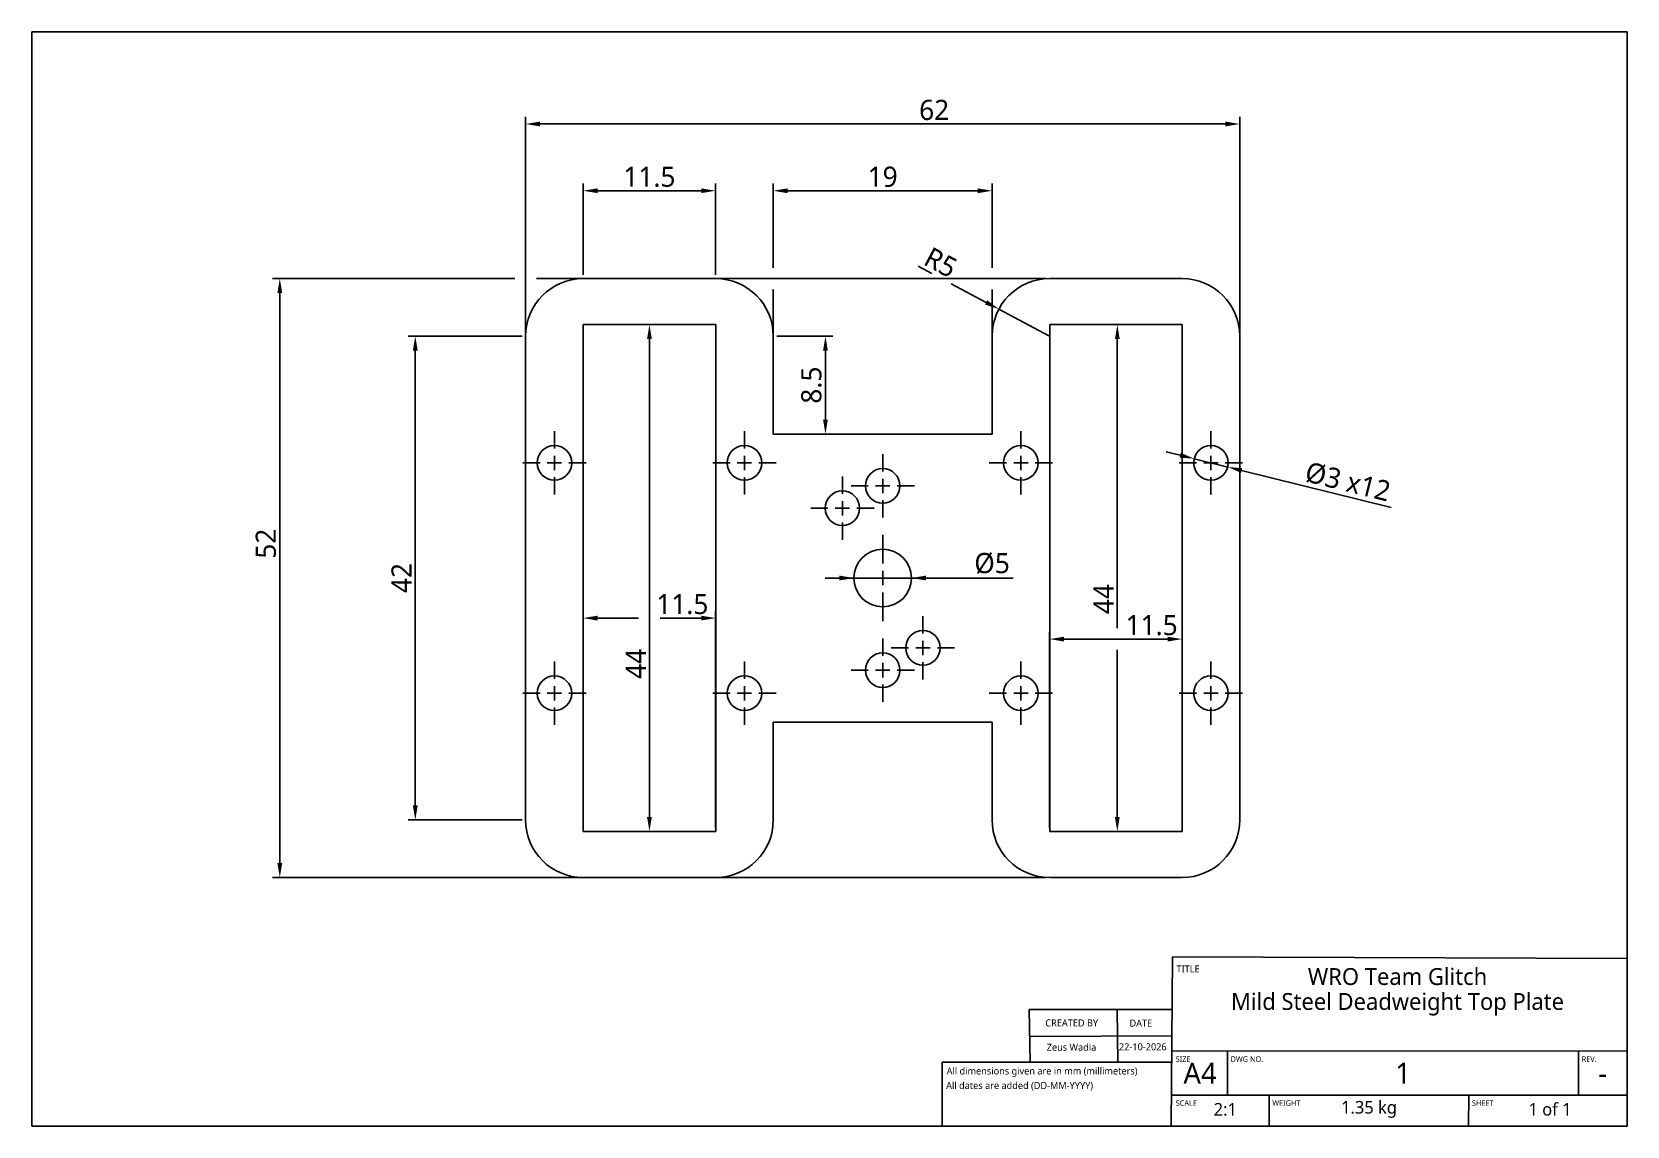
# Model space of a CAD drawing. Extents: x 20 to 297, y 10 to 200.
import ezdxf

# ---------------------------------------------------------------- set-up
doc = ezdxf.new("R2010")
doc.units = 0
doc.header["$LTSCALE"] = 12.7
doc.header["$PDMODE"] = 33
doc.header["$PDSIZE"] = 1
doc.linetypes.add('CENTER', pattern=[0.787402, 0.492126, -0.098425, 0.098425, -0.098425])
doc.layers.get('DEFPOINTS').update_dxf_attribs({"linetype": 'CONTINUOUS'})
for name, color, linetype in [('ANNOTATION_TEXT', 7, 'CONTINUOUS'), ('BORDER_FRAME', 7, 'CONTINUOUS'), ('CENTERMARKS', 7, 'CONTINUOUS'), ('SKETCHED_GEOMETRY', 7, 'CONTINUOUS'), ('TITLE_BLOCK', 7, 'CONTINUOUS'), ('VISIBLE', 7, 'CONTINUOUS')]:
    doc.layers.add(name, color=color, linetype=linetype)
doc.styles.add('ONSHAPE-STANDARD', font='NotoSans-Regular.ttf')
doc.styles.add('ONSHAPE-STANDARD-DIMENSION', font='')
doc.styles.add('ONSHAPE-STANDARD-FIELDS', font='')
doc.styles.get('ONSHAPE-STANDARD-DIMENSION').set_extended_font_data('Noto Sans')
doc.styles.get('ONSHAPE-STANDARD-FIELDS').set_extended_font_data('Noto Sans')
doc.dimstyles.new('ONSHAPE-ISO-25$0', dxfattribs={"dimtxt": 3.5, "dimasz": 2.5, "dimexe": 1.25, "dimexo": 0.625, "dimtad": 1, "dimtxsty": 'ONSHAPE-STANDARD-DIMENSION', "dimcen": 2.5, "dimclrd": 7, "dimclre": 7, "dimclrt": 7, "dimadec": 1, "dimazin": 3, "dimtfac": 1, "dimtmove": 0, "dimatfit": 3})
doc.dimstyles.new('ONSHAPE-ISO-25$3', dxfattribs={"dimtxt": 3.5, "dimasz": 2.5, "dimexe": 1.25, "dimexo": 0.625, "dimtad": 1, "dimtxsty": 'ONSHAPE-STANDARD-DIMENSION', "dimcen": 0, "dimclrd": 7, "dimclre": 7, "dimclrt": 7, "dimadec": 1, "dimazin": 3, "dimtfac": 1, "dimtmove": 0, "dimatfit": 3})
doc.dimstyles.new('ONSHAPE-ISO-25$4', dxfattribs={"dimtxt": 3.5, "dimasz": 2.5, "dimexe": 1.25, "dimexo": 0.625, "dimtad": 1, "dimtxsty": 'ONSHAPE-STANDARD-DIMENSION', "dimcen": 0, "dimclrd": 7, "dimclre": 7, "dimclrt": 7, "dimadec": 1, "dimazin": 3, "dimtfac": 1, "dimtmove": 0, "dimatfit": 3})

# ---------------------------------------------------------------- blocks, each defined once
blk = doc.blocks.new('*D1')
at = {"layer": 'ANNOTATION_TEXT', "color": 7}
for p, q in [((105.73, 147.79), (105.73, 185.26)), ((108.23, 184.01), (227.23, 184.01)), ((229.73, 147.79), (229.73, 185.26))]:
    blk.add_line(p, q, dxfattribs=at)
for points in [[(108.23, 184.43), (108.23, 183.59), (105.73, 184.01)], [(227.23, 183.59), (227.23, 184.43), (229.73, 184.01)]]:
    blk.add_solid(points, dxfattribs=at)
at = {"layer": 'DEFPOINTS', "color": 0}
for p in [(229.73, 184.01), (229.73, 184.01), (105.73, 147.17), (229.73, 147.17)]:
    blk.add_point(p, dxfattribs=at)
at = {"layer": 'ANNOTATION_TEXT', "color": 7, "insert": (176.68, 186.43), "char_height": 3.5, "attachment_point": 5, "style": 'ONSHAPE-STANDARD-DIMENSION'}
blk.add_mtext('62', dxfattribs=at)
blk = doc.blocks.new('*D2')
at = {"layer": 'ANNOTATION_TEXT', "color": 7}
for p, q in [((103.86, 157.17), (61.8, 157.17)), ((196.11, 157.17), (107.61, 157.17)), ((63.05, 154.67), (63.05, 55.67)), ((196.11, 53.17), (61.8, 53.17))]:
    blk.add_line(p, q, dxfattribs=at)
for points in [[(63.47, 154.67), (62.63, 154.67), (63.05, 157.17)], [(62.63, 55.67), (63.47, 55.67), (63.05, 53.17)]]:
    blk.add_solid(points, dxfattribs=at)
at = {"layer": 'DEFPOINTS', "color": 0}
for p in [(196.73, 157.17), (63.05, 53.17), (63.05, 53.17), (196.73, 53.17)]:
    blk.add_point(p, dxfattribs=at)
at = {"layer": 'ANNOTATION_TEXT', "color": 7, "insert": (60.63, 111.13), "char_height": 3.5, "attachment_point": 5, "rotation": 90, "style": 'ONSHAPE-STANDARD-DIMENSION'}
blk.add_mtext('52', dxfattribs=at)
blk = doc.blocks.new('*D3')
at = {"layer": 'ANNOTATION_TEXT', "color": 7}
for p, q in [((105.11, 147.17), (85.32, 147.17)), ((86.57, 65.67), (86.57, 144.67)), ((105.11, 63.17), (85.32, 63.17))]:
    blk.add_line(p, q, dxfattribs=at)
for points in [[(86.99, 144.67), (86.15, 144.67), (86.57, 147.17)], [(86.15, 65.67), (86.99, 65.67), (86.57, 63.17)]]:
    blk.add_solid(points, dxfattribs=at)
at = {"layer": 'DEFPOINTS', "color": 0}
for p in [(86.57, 147.17), (86.57, 147.17), (105.73, 147.17), (105.73, 63.17)]:
    blk.add_point(p, dxfattribs=at)
at = {"layer": 'ANNOTATION_TEXT', "color": 7, "insert": (84.18, 105.17), "char_height": 3.5, "attachment_point": 5, "rotation": 90, "style": 'ONSHAPE-STANDARD-DIMENSION'}
blk.add_mtext('42', dxfattribs=at)
blk = doc.blocks.new('*D4')
at = {"layer": 'ANNOTATION_TEXT', "color": 7}
for p, q in [((115.73, 157.79), (115.73, 173.67)), ((118.23, 172.42), (136.23, 172.42)), ((138.73, 157.79), (138.73, 173.67))]:
    blk.add_line(p, q, dxfattribs=at)
for points in [[(118.23, 172.83), (118.23, 172), (115.73, 172.42)], [(136.23, 172), (136.23, 172.83), (138.73, 172.42)]]:
    blk.add_solid(points, dxfattribs=at)
at = {"layer": 'DEFPOINTS', "color": 0}
for p in [(138.73, 172.42), (138.73, 172.42), (115.73, 157.17), (138.73, 157.17)]:
    blk.add_point(p, dxfattribs=at)
at = {"layer": 'ANNOTATION_TEXT', "color": 7, "insert": (127.23, 174.83), "char_height": 3.5, "attachment_point": 5, "style": 'ONSHAPE-STANDARD-DIMENSION'}
blk.add_mtext('11.5', dxfattribs=at)
blk = doc.blocks.new('*D5')
at = {"layer": 'ANNOTATION_TEXT', "color": 7}
for p, q in [((149.36, 147.17), (159.05, 147.17)), ((157.8, 144.67), (157.8, 132.67)), ((149.36, 130.17), (159.05, 130.17))]:
    blk.add_line(p, q, dxfattribs=at)
for points in [[(158.21, 144.67), (157.38, 144.67), (157.8, 147.17)], [(157.38, 132.67), (158.21, 132.67), (157.8, 130.17)]]:
    blk.add_solid(points, dxfattribs=at)
at = {"layer": 'DEFPOINTS', "color": 0}
for p in [(148.73, 147.17), (148.73, 130.17), (157.8, 130.17), (157.8, 130.17)]:
    blk.add_point(p, dxfattribs=at)
at = {"layer": 'ANNOTATION_TEXT', "color": 7, "insert": (155.37, 138.67), "char_height": 3.5, "attachment_point": 5, "rotation": 90, "style": 'ONSHAPE-STANDARD-DIMENSION'}
blk.add_mtext('8.5', dxfattribs=at)
blk = doc.blocks.new('*D6')
at = {"layer": 'ANNOTATION_TEXT', "color": 7}
for p, q in [((148.73, 159.04), (148.73, 173.67)), ((151.23, 172.42), (184.23, 172.42)), ((186.73, 159.04), (186.73, 173.67)), ((148.73, 130.79), (148.73, 155.29)), ((186.73, 130.79), (186.73, 155.29))]:
    blk.add_line(p, q, dxfattribs=at)
for points in [[(151.23, 172.83), (151.23, 172), (148.73, 172.42)], [(184.23, 172), (184.23, 172.83), (186.73, 172.42)]]:
    blk.add_solid(points, dxfattribs=at)
at = {"layer": 'DEFPOINTS', "color": 0}
for p in [(186.73, 172.42), (186.73, 172.42), (148.73, 130.17), (186.73, 130.17)]:
    blk.add_point(p, dxfattribs=at)
at = {"layer": 'ANNOTATION_TEXT', "color": 7, "insert": (167.73, 174.83), "char_height": 3.5, "attachment_point": 5, "style": 'ONSHAPE-STANDARD-DIMENSION'}
blk.add_mtext('19', dxfattribs=at)
blk = doc.blocks.new('*D7')
at = {"layer": 'ANNOTATION_TEXT', "color": 7}
for p, q in [((176.29, 158.05), (173.88, 159.33)), ((185.7, 153.04), (179.6, 156.28)), ((196.73, 147.17), (187.91, 151.86))]:
    blk.add_line(p, q, dxfattribs=at)
blk.add_solid([(185.5, 152.67), (185.89, 153.41), (187.91, 151.86)], dxfattribs=at)
at = {"layer": 'DEFPOINTS', "color": 0}
for p in [(187.91, 151.86), (196.73, 147.17)]:
    blk.add_point(p, dxfattribs=at)
at = {"layer": 'ANNOTATION_TEXT', "color": 7, "insert": (177.81, 159.96), "char_height": 3.5, "attachment_point": 5, "rotation": 331.9773, "style": 'ONSHAPE-STANDARD-DIMENSION'}
blk.add_mtext('R5', dxfattribs=at)
blk = doc.blocks.new('*D8')
at = {"layer": 'ANNOTATION_TEXT', "color": 7}
for p, q in [((160.23, 105.17), (157.73, 105.17)), ((162.73, 105.17), (172.73, 105.17)), ((175.23, 105.17), (190.37, 105.17))]:
    blk.add_line(p, q, dxfattribs=at)
for points in [[(160.23, 104.75), (160.23, 105.58), (162.73, 105.17)], [(175.23, 105.58), (175.23, 104.75), (172.73, 105.17)]]:
    blk.add_solid(points, dxfattribs=at)
at = {"layer": 'DEFPOINTS', "color": 0}
for p in [(162.73, 105.17), (172.73, 105.17)]:
    blk.add_point(p, dxfattribs=at)
at = {"layer": 'ANNOTATION_TEXT', "color": 7, "insert": (186.73, 107.69), "char_height": 3.5, "attachment_point": 5, "style": 'ONSHAPE-STANDARD-DIMENSION'}
blk.add_mtext('%%c5', dxfattribs=at)
blk = doc.blocks.new('*D9')
at = {"layer": 'ANNOTATION_TEXT', "color": 7}
for p, q in [((219.4, 126.49), (216.97, 127.09)), ((221.82, 125.89), (227.65, 124.44)), ((230.07, 123.84), (256.03, 117.39))]:
    blk.add_line(p, q, dxfattribs=at)
for points in [[(219.3, 126.09), (219.5, 126.9), (221.82, 125.89)], [(230.17, 124.24), (229.97, 123.44), (227.65, 124.44)]]:
    blk.add_solid(points, dxfattribs=at)
at = {"layer": 'DEFPOINTS', "color": 0}
for p in [(221.82, 125.89), (227.65, 124.44)]:
    blk.add_point(p, dxfattribs=at)
at = {"layer": 'ANNOTATION_TEXT', "color": 7, "insert": (248.51, 121.86), "char_height": 3.5, "attachment_point": 5, "rotation": 346.0515, "style": 'ONSHAPE-STANDARD-DIMENSION'}
blk.add_mtext('%%c3 x12', dxfattribs=at)
blk = doc.blocks.new('*D10')
at = {"layer": 'ANNOTATION_TEXT', "color": 7}
for p, q in [((116.36, 149.17), (128.48, 149.17)), ((127.23, 146.67), (127.23, 63.67)), ((116.36, 61.17), (128.48, 61.17))]:
    blk.add_line(p, q, dxfattribs=at)
for points in [[(127.65, 146.67), (126.82, 146.67), (127.23, 149.17)], [(126.82, 63.67), (127.65, 63.67), (127.23, 61.17)]]:
    blk.add_solid(points, dxfattribs=at)
at = {"layer": 'DEFPOINTS', "color": 0}
for p in [(115.73, 149.17), (115.73, 61.17), (127.23, 61.17), (127.23, 61.17)]:
    blk.add_point(p, dxfattribs=at)
at = {"layer": 'ANNOTATION_TEXT', "color": 7, "insert": (124.86, 90.26), "char_height": 3.5, "attachment_point": 5, "rotation": 90, "style": 'ONSHAPE-STANDARD-DIMENSION'}
blk.add_mtext('44', dxfattribs=at)
blk = doc.blocks.new('*D11')
at = {"layer": 'ANNOTATION_TEXT', "color": 7}
for p, q in [((115.73, 61.79), (115.73, 99.46)), ((118.23, 98.21), (125.36, 98.21)), ((129.11, 98.21), (136.23, 98.21)), ((138.73, 61.79), (138.73, 99.46))]:
    blk.add_line(p, q, dxfattribs=at)
for points in [[(118.23, 98.63), (118.23, 97.79), (115.73, 98.21)], [(136.23, 97.79), (136.23, 98.63), (138.73, 98.21)]]:
    blk.add_solid(points, dxfattribs=at)
at = {"layer": 'DEFPOINTS', "color": 0}
for p in [(138.73, 98.21), (138.73, 98.21), (115.73, 61.17), (138.73, 61.17)]:
    blk.add_point(p, dxfattribs=at)
at = {"layer": 'ANNOTATION_TEXT', "color": 7, "insert": (132.95, 100.62), "char_height": 3.5, "attachment_point": 5, "style": 'ONSHAPE-STANDARD-DIMENSION'}
blk.add_mtext('11.5', dxfattribs=at)
blk = doc.blocks.new('*D12')
at = {"layer": 'ANNOTATION_TEXT', "color": 7}
for p, q in [((196.73, 61.79), (196.73, 95.81)), ((217.23, 94.56), (199.23, 94.56)), ((219.73, 61.79), (219.73, 95.81))]:
    blk.add_line(p, q, dxfattribs=at)
for points in [[(199.23, 94.98), (199.23, 94.15), (196.73, 94.56)], [(217.23, 94.15), (217.23, 94.98), (219.73, 94.56)]]:
    blk.add_solid(points, dxfattribs=at)
at = {"layer": 'DEFPOINTS', "color": 0}
for p in [(196.73, 94.56), (196.73, 94.56), (196.73, 61.17), (219.73, 61.17)]:
    blk.add_point(p, dxfattribs=at)
at = {"layer": 'ANNOTATION_TEXT', "color": 7, "insert": (214.44, 96.97), "char_height": 3.5, "attachment_point": 5, "style": 'ONSHAPE-STANDARD-DIMENSION'}
blk.add_mtext('11.5', dxfattribs=at)
blk = doc.blocks.new('*D13')
at = {"layer": 'ANNOTATION_TEXT', "color": 7}
for p, q in [((197.36, 149.17), (209.73, 149.17)), ((208.48, 96.44), (208.48, 146.67)), ((208.48, 63.67), (208.48, 92.69)), ((197.36, 61.17), (209.73, 61.17))]:
    blk.add_line(p, q, dxfattribs=at)
for points in [[(208.9, 146.67), (208.06, 146.67), (208.48, 149.17)], [(208.06, 63.67), (208.9, 63.67), (208.48, 61.17)]]:
    blk.add_solid(points, dxfattribs=at)
at = {"layer": 'DEFPOINTS', "color": 0}
for p in [(196.73, 149.17), (208.48, 149.17), (208.48, 149.17), (196.73, 61.17)]:
    blk.add_point(p, dxfattribs=at)
at = {"layer": 'ANNOTATION_TEXT', "color": 7, "insert": (206.1, 101.52), "char_height": 3.5, "attachment_point": 5, "rotation": 90, "style": 'ONSHAPE-STANDARD-DIMENSION'}
blk.add_mtext('44', dxfattribs=at)

msp = doc.modelspace()

# ---------------------------------------------------------------- linework, layer by layer
at = {"layer": 'BORDER_FRAME'}
for p, q in [((20, 10), (20, 200)), ((20, 200), (297, 200)), ((297, 200), (297, 10)), ((297, 10), (20, 10))]:
    msp.add_line(p, q, dxfattribs=at)
at = {"layer": 'CENTERMARKS', "linetype": 'CENTER'}
for p, q in [((110.734, 127.666), (110.734, 130.666)), ((143.734, 127.666), (143.734, 130.666)), ((191.734, 127.666), (191.734, 130.666)), ((224.734, 127.666), (224.734, 130.666)), ((108.234, 125.166), (105.234, 125.166)), ((113.234, 125.166), (116.234, 125.166)), ((141.234, 125.166), (138.234, 125.166)), ((146.234, 125.166), (149.234, 125.166)), ((167.734, 123.666), (167.734, 126.666)), ((189.234, 125.166), (186.234, 125.166)), ((194.234, 125.166), (197.234, 125.166)), ((222.234, 125.166), (219.234, 125.166)), ((227.234, 125.166), (230.234, 125.166)), ((110.734, 122.666), (110.734, 119.666)), ((143.734, 122.666), (143.734, 119.666)), ((160.735, 119.791), (160.735, 122.791)), ((191.734, 122.666), (191.734, 119.666)), ((224.734, 122.666), (224.734, 119.666)), ((165.234, 121.166), (162.234, 121.166)), ((170.234, 121.166), (173.234, 121.166)), ((158.235, 117.291), (155.235, 117.291)), ((163.235, 117.291), (166.235, 117.291)), ((167.734, 118.666), (167.734, 115.666)), ((160.735, 114.791), (160.735, 111.791)), ((167.734, 107.666), (167.734, 112.666)), ((165.234, 105.166), (160.234, 105.166)), ((167.734, 102.666), (167.734, 97.666)), ((170.234, 105.166), (175.234, 105.166)), ((174.732, 95.541), (174.732, 98.541)), ((167.734, 91.666), (167.734, 94.666)), ((172.232, 93.041), (169.232, 93.041)), ((177.232, 93.041), (180.232, 93.041)), ((110.734, 87.666), (110.734, 90.666)), ((143.734, 87.666), (143.734, 90.666)), ((165.234, 89.166), (162.234, 89.166)), ((170.234, 89.166), (173.234, 89.166)), ((174.732, 90.541), (174.732, 87.541)), ((191.734, 87.666), (191.734, 90.666)), ((224.734, 87.666), (224.734, 90.666)), ((167.734, 86.666), (167.734, 83.666)), ((108.234, 85.166), (105.234, 85.166)), ((113.234, 85.166), (116.234, 85.166)), ((141.234, 85.166), (138.234, 85.166)), ((146.234, 85.166), (149.234, 85.166)), ((189.234, 85.166), (186.234, 85.166)), ((194.234, 85.166), (197.234, 85.166)), ((222.234, 85.166), (219.234, 85.166)), ((227.234, 85.166), (230.234, 85.166)), ((110.734, 82.666), (110.734, 79.666)), ((143.734, 82.666), (143.734, 79.666)), ((191.734, 82.666), (191.734, 79.666)), ((224.734, 82.666), (224.734, 79.666))]:
    msp.add_line(p, q, dxfattribs=at)
at = {"layer": 'CENTERMARKS', "linetype": 'CONTINUOUS'}
for p, q in [((109.484, 125.166), (111.984, 125.166)), ((110.734, 123.916), (110.734, 126.416)), ((142.484, 125.166), (144.984, 125.166)), ((143.734, 123.916), (143.734, 126.416)), ((190.484, 125.166), (192.984, 125.166)), ((191.734, 123.916), (191.734, 126.416)), ((223.484, 125.166), (225.984, 125.166)), ((224.734, 123.916), (224.734, 126.416)), ((167.734, 119.916), (167.734, 122.416)), ((166.484, 121.166), (168.984, 121.166)), ((159.485, 117.291), (161.985, 117.291)), ((160.735, 116.041), (160.735, 118.541)), ((167.734, 103.916), (167.734, 106.416)), ((166.484, 105.166), (168.984, 105.166)), ((174.732, 91.791), (174.732, 94.291)), ((173.482, 93.041), (175.982, 93.041)), ((166.484, 89.166), (168.984, 89.166)), ((167.734, 87.916), (167.734, 90.416)), ((110.734, 83.916), (110.734, 86.416)), ((143.734, 83.916), (143.734, 86.416)), ((191.734, 83.916), (191.734, 86.416)), ((224.734, 83.916), (224.734, 86.416)), ((109.484, 85.166), (111.984, 85.166)), ((142.484, 85.166), (144.984, 85.166)), ((190.484, 85.166), (192.984, 85.166)), ((223.484, 85.166), (225.984, 85.166))]:
    msp.add_line(p, q, dxfattribs=at)
at = {"layer": 'SKETCHED_GEOMETRY'}
msp.add_line((193.192, 30.223), (218.083, 30.223), dxfattribs=at)
at = {"layer": 'TITLE_BLOCK'}
for p, q in [((217.835, 10), (218.083, 39.375)), ((218.083, 39.375), (297, 39.124)), ((193.318, 21.087), (193.192, 30.223)), ((208.558, 21.087), (208.454, 30.223)), ((193.255, 25.564), (218.083, 25.659)), ((218.083, 22.992), (297, 23.091)), ((227.608, 15.372), (227.608, 22.992)), ((288.568, 15.372), (288.568, 22.992)), ((178.047, 10), (178.078, 21.087)), ((178.078, 21.087), (218.083, 21.087)), ((218.083, 15.372), (297, 15.379)), ((234.87, 10), (234.847, 15.372)), ((269.471, 10), (269.518, 15.372)), ((135.075, 10), (165.555, 10))]:
    msp.add_line(p, q, dxfattribs=at)
at = {"layer": 'VISIBLE'}
for p, q in [((115.734, 157.166), (138.734, 157.166)), ((219.734, 157.166), (196.734, 157.166)), ((105.734, 63.166), (105.734, 147.166)), ((138.734, 149.166), (115.734, 149.166)), ((115.734, 149.166), (115.734, 61.166)), ((138.734, 61.166), (138.734, 149.166)), ((148.734, 147.166), (148.734, 130.166)), ((186.734, 147.166), (186.734, 130.166)), ((196.734, 61.166), (196.734, 149.166)), ((196.734, 149.166), (219.734, 149.166)), ((219.734, 149.166), (219.734, 61.166)), ((229.734, 147.166), (229.734, 63.166)), ((148.734, 130.166), (186.734, 130.166)), ((186.734, 80.166), (148.734, 80.166)), ((148.734, 80.166), (148.734, 63.166)), ((186.734, 80.166), (186.734, 63.166)), ((115.734, 61.166), (138.734, 61.166)), ((219.734, 61.166), (196.734, 61.166)), ((138.734, 53.166), (115.734, 53.166)), ((196.734, 53.166), (219.734, 53.166))]:
    msp.add_line(p, q, dxfattribs=at)
for centre, radius in [((110.734, 125.166), 3), ((143.734, 125.166), 3), ((191.734, 125.166), 3), ((224.734, 125.166), 3), ((167.734, 121.166), 3), ((160.735, 117.291), 3), ((167.734, 105.166), 5), ((174.732, 93.041), 3), ((167.734, 89.166), 3), ((110.734, 85.166), 3), ((143.734, 85.166), 3), ((191.734, 85.166), 3), ((224.734, 85.166), 3)]:
    msp.add_circle(centre, radius, dxfattribs=at)
for centre, start, end in [((115.734, 147.166), 90, 180), ((138.734, 147.166), 0, 90), ((196.734, 147.166), 90, 180), ((219.734, 147.166), 0, 90), ((115.734, 63.166), 180, 270), ((138.734, 63.166), 270, 0), ((196.734, 63.166), 180, 270), ((219.734, 63.166), 270, 0)]:
    msp.add_arc(centre, 10, start, end, dxfattribs=at)

# ---------------------------------------------------------------- texts
at = {"layer": 'TITLE_BLOCK'}
for s, insert, char_height, width, attachment_point, style in [('TITLE', (218.754, 37.897), 1.2192, 9.3345, 1, 'ONSHAPE-STANDARD'), ('WRO Team Glitch', (257.136, 35.946), 2.92608, 70.485, 5, 'ONSHAPE-STANDARD-FIELDS'), ('Mild Steel Deadweight Top Plate', (257.136, 31.145), 2.92608, 70.485, 5, 'ONSHAPE-STANDARD-FIELDS'), ('{\\fNoto Sans|b0|i0|c0|p0;\\W1.66241; }CREATED BY', (195.295, 28.527), 1.2192, 11.38208, 1, 'ONSHAPE-STANDARD'), ('{\\fNoto Sans|b0|i0|c0|p0;\\W8.03271; }DATE', (207.273, 28.493), 1.2192, 11.38208, 1, 'ONSHAPE-STANDARD'), ('{\\fNoto Sans|b0|i0|c0|p0;\\W2.53459; }Zeus Wadia', (195.174, 24.299), 1.2192, 11.38208, 1, 'ONSHAPE-STANDARD'), ('{\\fNoto Sans|b0|i0|c0|p0;\\W2.83534; }22-10-2026', (207.587, 24.377), 1.2192, 11.38208, 1, 'ONSHAPE-STANDARD'), ('{\\fNoto Sans|b0|i0|c0|p0;\\W0.50000; } ', (213.321, 23.373), 1.02413, 9.525, 5, 'ONSHAPE-STANDARD-FIELDS'), ('All dimensions given are in mm (millimeters)', (178.833, 20.184), 1.2192, 43.22315, 1, 'ONSHAPE-STANDARD'), ('SIZE', (218.619, 22.114), 0.9754, 9.3345, 1, 'ONSHAPE-STANDARD'), ('A4', (222.846, 19.182), 3.6576, 9.525, 5, 'ONSHAPE-STANDARD-FIELDS'), ('DWG NO.', (228.144, 22.114), 0.9754, 59.7408, 1, 'ONSHAPE-STANDARD'), ('1', (258.088, 19.182), 3.658, 60.96, 5, 'ONSHAPE-STANDARD-FIELDS'), ('REV.', (289.104, 22.114), 0.9754, 7.4676, 1, 'ONSHAPE-STANDARD'), ('All dates are added (DD-MM-YYYY)', (178.753, 17.661), 1.2192, 43.22315, 1, 'ONSHAPE-STANDARD'), ('-', (292.759, 19.182), 3.658, 6.858, 5, 'ONSHAPE-STANDARD-FIELDS'), ('SCALE', (218.619, 14.494), 0.9754, 16.42872, 1, 'ONSHAPE-STANDARD'), ('2:1', (227.227, 12.895), 2.1946, 15.24, 5, 'ONSHAPE-STANDARD-FIELDS'), ('WEIGHT', (235.383, 14.494), 0.9754, 33.97758, 1, 'ONSHAPE-STANDARD'), ('1.35 kg ', (252.183, 12.895), 2.1946, 34.671, 5, 'ONSHAPE-STANDARD-FIELDS'), ('SHEET', (270.054, 14.494), 0.9754, 26.1366, 1, 'ONSHAPE-STANDARD'), ('1 of 1', (283.615, 12.895), 2.1946, 25.146, 5, 'ONSHAPE-STANDARD-FIELDS')]:
    msp.add_mtext(s, dxfattribs=dict(at, insert=insert, char_height=char_height, width=width, attachment_point=attachment_point, style=style))

# ---------------------------------------------------------------- dimensions: what is measured, and where the dimension line sits
at = {"layer": 'ANNOTATION_TEXT'}
dim = msp.add_linear_dim(base=(229.734, 184.011), p1=(105.734, 147.166), p2=(229.734, 147.166), dimstyle='ONSHAPE-ISO-25$0', override={"dimscale": 1, "dimlfac": 0.5, "dimlunit": 2, "dimpost": '', "dimtp": 0, "dimtm": 0}, dxfattribs=at)
dim.commit()
dim.dimension.update_dxf_attribs({"geometry": '*D1', "text_midpoint": (176.678, 184.011), "dimtype": 160})
for base, p1, p2, angle, picture, middle, dimtype in [((138.734, 172.416), (115.734, 157.166), (138.734, 157.166), 0, '*D4', (127.234, 172.416), 161), ((186.734, 172.416), (148.734, 130.166), (186.734, 130.166), 0, '*D6', (167.734, 172.416), 161), ((63.048, 53.166), (196.734, 157.166), (196.734, 53.166), 90, '*D2', (63.048, 111.129), 160), ((86.569, 147.166), (105.734, 63.166), (105.734, 147.166), 90, '*D3', (86.569, 105.166), 161), ((127.234, 61.166), (115.734, 149.166), (115.734, 61.166), 270, '*D10', (127.234, 90.258), 161), ((157.795, 130.166), (148.734, 147.166), (148.734, 130.166), 270, '*D5', (157.795, 138.666), 161), ((208.481, 149.166), (196.734, 61.166), (196.734, 149.166), 90, '*D13', (208.481, 101.522), 161), ((138.734, 98.209), (115.734, 61.166), (138.734, 61.166), 0, '*D11', (132.949, 98.209), 161), ((196.734, 94.565), (219.734, 61.166), (196.734, 61.166), 180, '*D12', (214.444, 94.565), 161)]:
    dim = msp.add_linear_dim(base=base, p1=p1, p2=p2, angle=angle, dimstyle='ONSHAPE-ISO-25$0', override={"dimscale": 1, "dimlfac": 0.5, "dimlunit": 2, "dimpost": '', "dimtp": 0, "dimtm": 0}, dxfattribs=at)
    dim.commit()
    dim.dimension.update_dxf_attribs({"geometry": picture, "text_midpoint": middle, "dimtype": dimtype})
dim = msp.add_radius_dim(center=(196.734, 147.166), mpoint=(187.906, 151.864), dimstyle='ONSHAPE-ISO-25$4', override={"dimscale": 1, "dimexe": 1.25, "dimlfac": 0.5, "dimlunit": 2, "dimpost": 'R<>', "dimse1": 0, "dimtp": 0, "dimtm": 0, "dimtofl": 1, "dimtmove": 0, "dimatfit": 0}, dxfattribs=at)
dim.commit()
dim.dimension.update_dxf_attribs({"geometry": '*D7', "text_midpoint": (176.678, 157.839), "dimtype": 164})
for p1, p2, override, picture, middle in [((221.822, 125.889), (227.645, 124.442), {"dimscale": 1, "dimlfac": 0.5, "dimlunit": 2, "dimpost": '%%c<> x12', "dimtp": 0, "dimtm": 0, "dimtofl": 1, "dimtmove": 0, "dimatfit": 3}, '*D9', (247.904, 119.411)), ((162.734, 105.166), (172.734, 105.166), {"dimscale": 1, "dimlfac": 0.5, "dimlunit": 2, "dimpost": '%%c<>', "dimtp": 0, "dimtm": 0, "dimtofl": 1, "dimtmove": 0, "dimatfit": 3}, '*D8', (186.734, 105.166))]:
    dim = msp.add_diameter_dim_2p(p1=p1, p2=p2, dimstyle='ONSHAPE-ISO-25$3', override=override, dxfattribs=at)
    dim.commit()
    dim.dimension.update_dxf_attribs({"geometry": picture, "text_midpoint": middle, "dimtype": 163})

doc.saveas('drawing.dxf')
